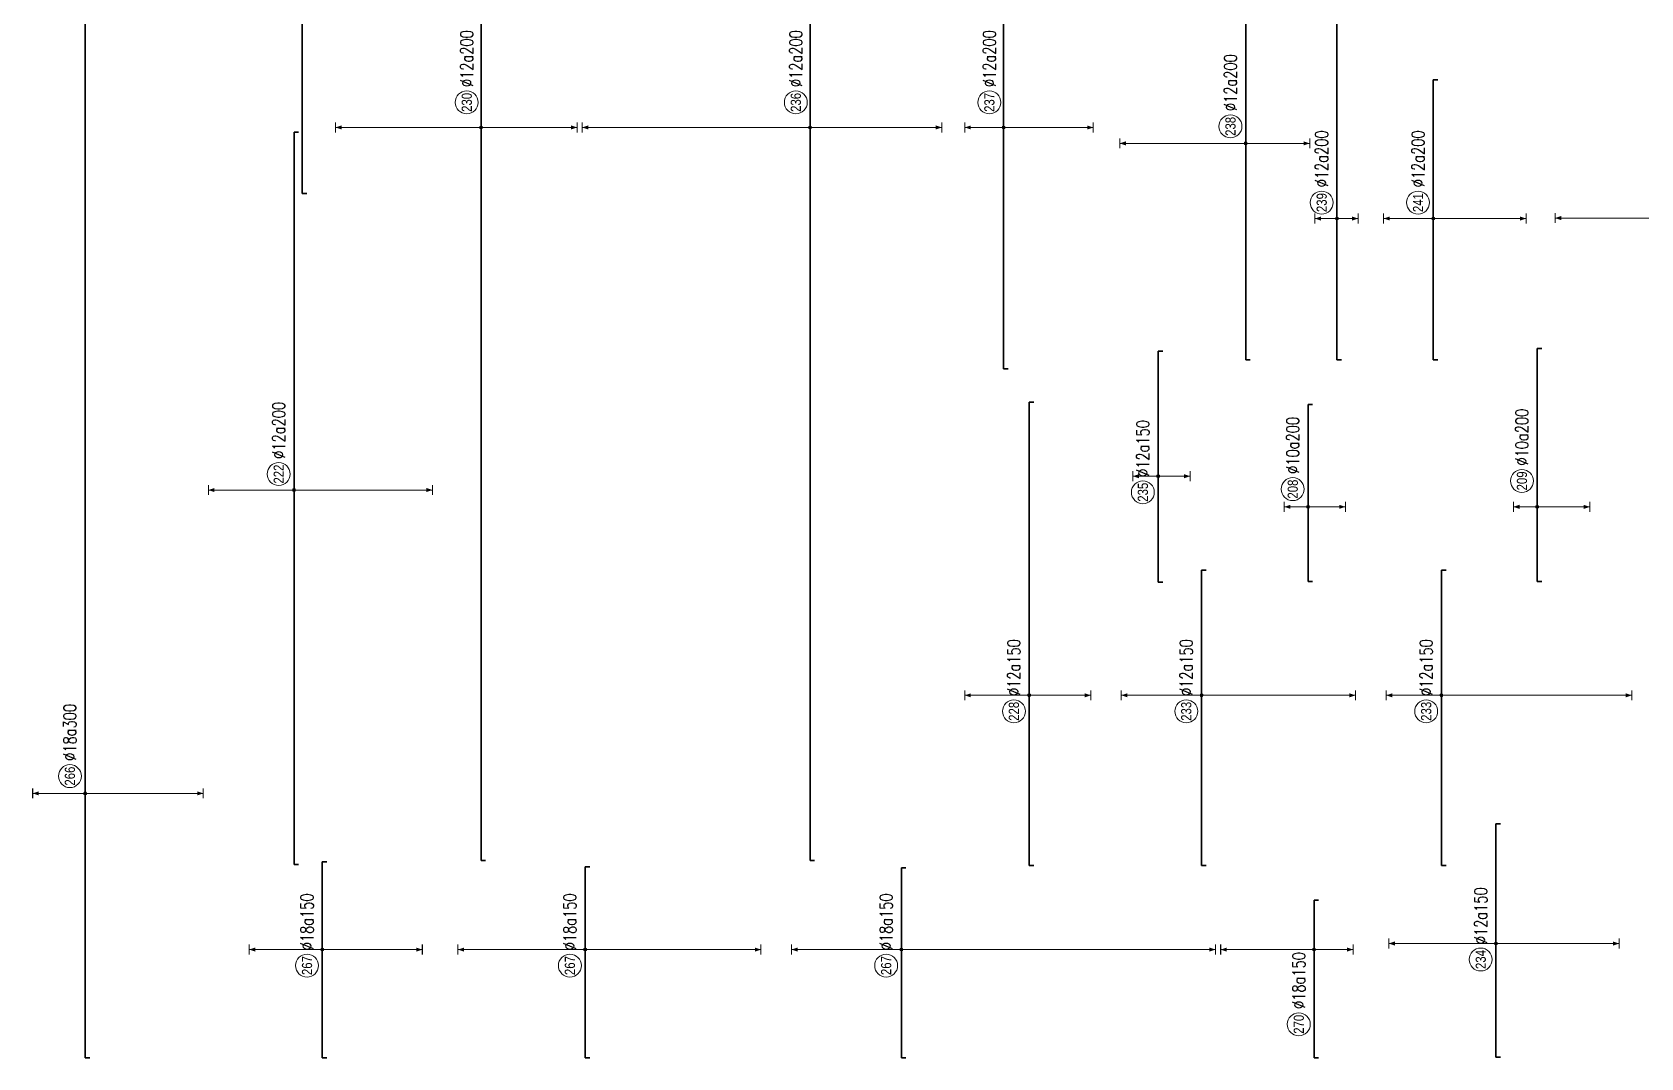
# Model space of a CAD drawing. Header units: millimetres. Extents: x -415354 to 592036, y -374841 to 139309.
# Drawn here: x 98072 to 161242, y -247213 to -206952 of the extents above; entities that cross this region are included whole.
import ezdxf
from ezdxf.enums import TextEntityAlignment as Align

# ---------------------------------------------------------------- set-up
doc = ezdxf.new("R2010")
doc.units = ezdxf.units.MM
doc.header["$MEASUREMENT"] = 0
for name, color, linetype, lineweight in [('NDC_S_DIM', 1, 'Continuous', 15), ('NDC_S_REBAR', 4, 'Continuous', 35), ('NDC_S_VN TEXT', 7, 'Continuous', 20)]:
    doc.layers.add(name, color=color, linetype=linetype, lineweight=lineweight)
doc.styles.add('ARIAL', font='arial.ttf', dxfattribs={"width": 0.8})
doc.styles.add('NDC_EN TXT', font='romans.shx', dxfattribs={"width": 0.8})

# ---------------------------------------------------------------- blocks, each defined once
blk = doc.blocks.new('*U213')
h = blk.add_hatch(color=6)
edge = h.paths.add_edge_path()
edge.add_arc((-6.91, 0), 0.3, 0, 360)
at = {"layer": 'NDC_S_DIM', "color": 8}
for q in [(-6.91, 44.73), (-6.91, -25.87)]:
    blk.add_line((-6.91, 0), q, dxfattribs=at)
for points in [[(-7.91, 44.73, 0.2, 0.2, 0), (-5.91, 44.73, 0, 0, 0)], [(-7.91, -25.87, 0.2, 0.2, 0), (-5.91, -25.87, 0, 0, 0)]]:
    blk.add_lwpolyline(points, format="xyseb", dxfattribs=at)
at = {"layer": 'NDC_S_DIM'}
blk.add_circle((-1.99, 2.8), 2.25, dxfattribs=at)
at = {"layer": 'NDC_S_DIM', "color": 6}
blk.add_circle((-6.91, 0), 0.3, dxfattribs=at)
at = {"layer": 'NDC_S_DIM', "color": 8}
for points in [[(-7.31, 43.53), (-6.91, 44.73), (-6.51, 43.53)], [(-7.31, -24.67), (-6.91, -25.87), (-6.51, -24.67)]]:
    blk.add_solid(points, dxfattribs=at)
at = {"layer": 'NDC_S_REBAR'}
for p, q in [((0, 0), (-150.76, 0)), ((-150.76, 0), (-150.76, -0.9)), ((0, 0), (100.9, 0)), ((100.9, 0), (100.9, -0.9)), ((-150.76, -0.9), (-150.76, -0.9)), ((100.9, -0.9), (100.9, -0.9))]:
    blk.add_line(p, q, dxfattribs=at)
at = {"layer": 'NDC_S_VN TEXT', "style": 'ARIAL', "width": 0.8}
blk.add_attdef('KHT', text='', height=2, dxfattribs=at).set_placement((-1.99, 2.8), align=Align.MIDDLE_CENTER)
at = {"layer": 'NDC_S_VN TEXT', "color": 3, "style": 'NDC_EN TXT', "width": 0.75}
blk.add_attdef('DKT', (1.01, 1.55), '', height=2.5, dxfattribs=at)
blk = doc.blocks.new('*U215')
h = blk.add_hatch(color=6)
edge = h.paths.add_edge_path()
edge.add_arc((-2.99, 0), 0.3, 0, 360)
at = {"layer": 'NDC_S_DIM', "color": 8}
for q in [(-2.99, 4.66), (-2.99, -10.34)]:
    blk.add_line((-2.99, 0), q, dxfattribs=at)
for points in [[(-3.99, 4.66, 0.2, 0.2, 0), (-1.99, 4.66, 0, 0, 0)], [(-3.99, -10.34, 0.2, 0.2, 0), (-1.99, -10.34, 0, 0, 0)]]:
    blk.add_lwpolyline(points, format="xyseb", dxfattribs=at)
at = {"layer": 'NDC_S_DIM'}
blk.add_circle((2.1, 3), 2.25, dxfattribs=at)
at = {"layer": 'NDC_S_DIM', "color": 6}
blk.add_circle((-2.99, 0), 0.3, dxfattribs=at)
at = {"layer": 'NDC_S_DIM', "color": 8}
for points in [[(-3.39, 3.46), (-2.99, 4.66), (-2.59, 3.46)], [(-3.39, -9.14), (-2.99, -10.34), (-2.59, -9.14)]]:
    blk.add_solid(points, dxfattribs=at)
at = {"layer": 'NDC_S_REBAR'}
for p, q in [((0, 0), (-17.62, 0)), ((-17.62, 0), (-17.62, -0.9)), ((0, 0), (28.08, 0)), ((28.08, 0), (28.08, -0.9)), ((-17.62, -0.9), (-17.62, -0.9)), ((28.08, -0.9), (28.08, -0.9))]:
    blk.add_line(p, q, dxfattribs=at)
at = {"layer": 'NDC_S_VN TEXT', "style": 'ARIAL', "width": 0.8}
blk.add_attdef('KHT', text='', height=2, dxfattribs=at).set_placement((2.1, 3), align=Align.MIDDLE_CENTER)
at = {"layer": 'NDC_S_VN TEXT', "color": 3, "style": 'NDC_EN TXT', "width": 0.75}
blk.add_attdef('DKT', (5.1, 1.75), '', height=2.5, dxfattribs=at)
blk = doc.blocks.new('*U218')
h = blk.add_hatch(color=6)
edge = h.paths.add_edge_path()
edge.add_arc((-2.99, 0), 0.3, 0, 360)
at = {"layer": 'NDC_S_DIM', "color": 8}
for q in [(-2.99, 4.66), (-2.99, -7.35)]:
    blk.add_line((-2.99, 0), q, dxfattribs=at)
for points in [[(-3.99, 4.66, 0.2, 0.2, 0), (-1.99, 4.66, 0, 0, 0)], [(-3.99, -7.35, 0.2, 0.2, 0), (-1.99, -7.35, 0, 0, 0)]]:
    blk.add_lwpolyline(points, format="xyseb", dxfattribs=at)
at = {"layer": 'NDC_S_DIM'}
blk.add_circle((0.49, 3), 2.25, dxfattribs=at)
at = {"layer": 'NDC_S_DIM', "color": 6}
blk.add_circle((-2.99, 0), 0.3, dxfattribs=at)
at = {"layer": 'NDC_S_DIM', "color": 8}
for points in [[(-3.39, 3.46), (-2.99, 4.66), (-2.59, 3.46)], [(-3.39, -6.15), (-2.99, -7.35), (-2.59, -6.15)]]:
    blk.add_solid(points, dxfattribs=at)
at = {"layer": 'NDC_S_REBAR'}
for p, q in [((0, 0), (-17.62, 0)), ((-17.62, 0), (-17.62, -0.9)), ((0, 0), (17.08, 0)), ((17.08, 0), (17.08, -0.9)), ((-17.62, -0.9), (-17.62, -0.9)), ((17.08, -0.9), (17.08, -0.9))]:
    blk.add_line(p, q, dxfattribs=at)
at = {"layer": 'NDC_S_VN TEXT', "style": 'ARIAL', "width": 0.8}
blk.add_attdef('KHT', text='', height=2, dxfattribs=at).set_placement((0.49, 3), align=Align.MIDDLE_CENTER)
at = {"layer": 'NDC_S_VN TEXT', "color": 3, "style": 'NDC_EN TXT', "width": 0.75}
blk.add_attdef('DKT', (3.49, 1.75), '', height=2.5, dxfattribs=at)
blk = doc.blocks.new('*U283')
h = blk.add_hatch(color=6)
edge = h.paths.add_edge_path()
edge.add_arc((-2.99, 0), 0.3, 0, 360)
at = {"layer": 'NDC_S_DIM', "color": 8}
for q in [(-2.99, 10.86), (-2.99, -37.39)]:
    blk.add_line((-2.99, 0), q, dxfattribs=at)
for points in [[(-3.99, 10.86, 0.2, 0.2, 0), (-1.99, 10.86, 0, 0, 0)], [(-3.99, -37.39, 0.2, 0.2, 0), (-1.99, -37.39, 0, 0, 0)]]:
    blk.add_lwpolyline(points, format="xyseb", dxfattribs=at)
at = {"layer": 'NDC_S_DIM'}
blk.add_circle((-6.13, 3), 2.25, dxfattribs=at)
at = {"layer": 'NDC_S_DIM', "color": 6}
blk.add_circle((-2.99, 0), 0.3, dxfattribs=at)
at = {"layer": 'NDC_S_DIM', "color": 8}
for points in [[(-3.39, 9.66), (-2.99, 10.86), (-2.59, 9.66)], [(-3.39, -36.19), (-2.99, -37.39), (-2.59, -36.19)]]:
    blk.add_solid(points, dxfattribs=at)
at = {"layer": 'NDC_S_REBAR'}
for p, q in [((0, 0), (-36.38, 0)), ((-36.38, 0), (-36.38, -0.9)), ((0, 0), (21.57, 0)), ((21.57, 0), (21.57, -0.9)), ((-36.38, -0.9), (-36.38, -0.9)), ((21.57, -0.9), (21.57, -0.9))]:
    blk.add_line(p, q, dxfattribs=at)
at = {"layer": 'NDC_S_VN TEXT', "style": 'ARIAL', "width": 0.8}
blk.add_attdef('KHT', text='', height=2, dxfattribs=at).set_placement((-6.13, 3), align=Align.MIDDLE_CENTER)
at = {"layer": 'NDC_S_VN TEXT', "color": 3, "style": 'NDC_EN TXT', "width": 0.75}
blk.add_attdef('DKT', (-3.13, 1.75), '', height=2.5, dxfattribs=at)
blk = doc.blocks.new('*U284')
h = blk.add_hatch(color=6)
edge = h.paths.add_edge_path()
edge.add_arc((11.66, 0), 0.3, 0, 360)
at = {"layer": 'NDC_S_DIM', "color": 8}
for q in [(11.66, 24.74), (11.66, -12.56)]:
    blk.add_line((11.66, 0), q, dxfattribs=at)
for points in [[(10.66, 24.74, 0.2, 0.2, 0), (12.66, 24.74, 0, 0, 0)], [(10.66, -12.56, 0.2, 0.2, 0), (12.66, -12.56, 0, 0, 0)]]:
    blk.add_lwpolyline(points, format="xyseb", dxfattribs=at)
at = {"layer": 'NDC_S_DIM'}
blk.add_circle((15, 3), 2.25, dxfattribs=at)
at = {"layer": 'NDC_S_DIM', "color": 6}
blk.add_circle((11.66, 0), 0.3, dxfattribs=at)
at = {"layer": 'NDC_S_DIM', "color": 8}
for points in [[(11.26, 23.54), (11.66, 24.74), (12.06, 23.54)], [(11.26, -11.36), (11.66, -12.56), (12.06, -11.36)]]:
    blk.add_solid(points, dxfattribs=at)
at = {"layer": 'NDC_S_REBAR'}
for p, q in [((0, 0), (-30.81, 0)), ((-30.81, 0), (-30.81, -0.9)), ((0, 0), (156.89, 0)), ((156.89, 0), (156.89, -0.9)), ((-30.81, -0.9), (-30.81, -0.9)), ((156.89, -0.9), (156.89, -0.9))]:
    blk.add_line(p, q, dxfattribs=at)
at = {"layer": 'NDC_S_VN TEXT', "style": 'ARIAL', "width": 0.8}
blk.add_attdef('KHT', text='', height=2, dxfattribs=at).set_placement((15, 3), align=Align.MIDDLE_CENTER)
at = {"layer": 'NDC_S_VN TEXT', "color": 3, "style": 'NDC_EN TXT', "width": 0.75}
blk.add_attdef('DKT', (18, 1.75), '', height=2.5, dxfattribs=at)
blk = doc.blocks.new('*U285')
h = blk.add_hatch(color=6)
edge = h.paths.add_edge_path()
edge.add_arc((-2.99, 0), 0.3, 0, 360)
at = {"layer": 'NDC_S_DIM', "color": 8}
for q in [(-2.99, 41.25), (-2.99, -58.41)]:
    blk.add_line((-2.99, 0), q, dxfattribs=at)
for points in [[(-3.99, 41.25, 0.2, 0.2, 0), (-1.99, 41.25, 0, 0, 0)], [(-3.99, -58.41, 0.2, 0.2, 0), (-1.99, -58.41, 0, 0, 0)]]:
    blk.add_lwpolyline(points, format="xyseb", dxfattribs=at)
at = {"layer": 'NDC_S_DIM'}
blk.add_circle((-9.29, 3), 2.25, dxfattribs=at)
at = {"layer": 'NDC_S_DIM', "color": 6}
blk.add_circle((-2.99, 0), 0.3, dxfattribs=at)
at = {"layer": 'NDC_S_DIM', "color": 8}
for points in [[(-3.39, 40.05), (-2.99, 41.25), (-2.59, 40.05)], [(-3.39, -57.21), (-2.99, -58.41), (-2.59, -57.21)]]:
    blk.add_solid(points, dxfattribs=at)
at = {"layer": 'NDC_S_REBAR'}
for p, q in [((0, 0), (-30.81, 0)), ((-30.81, 0), (-30.81, -0.9)), ((0, 0), (140.13, 0)), ((140.13, 0), (140.13, -0.9)), ((-30.81, -0.9), (-30.81, -0.9)), ((140.13, -0.9), (140.13, -0.9))]:
    blk.add_line(p, q, dxfattribs=at)
at = {"layer": 'NDC_S_VN TEXT', "style": 'ARIAL', "width": 0.8}
blk.add_attdef('KHT', text='', height=2, dxfattribs=at).set_placement((-9.29, 3), align=Align.MIDDLE_CENTER)
at = {"layer": 'NDC_S_VN TEXT', "color": 3, "style": 'NDC_EN TXT', "width": 0.75}
blk.add_attdef('DKT', (-6.29, 1.75), '', height=2.5, dxfattribs=at)
blk = doc.blocks.new('*U651')
h = blk.add_hatch(color=6)
edge = h.paths.add_edge_path()
edge.add_arc((-2.99, 0), 0.3, 0, 360)
at = {"layer": 'NDC_S_DIM', "color": 8}
for q in [(-2.99, 21.57), (-2.99, -61.68)]:
    blk.add_line((-2.99, 0), q, dxfattribs=at)
for points in [[(-3.99, 21.57, 0.2, 0.2, 0), (-1.99, 21.57, 0, 0, 0)], [(-3.99, -61.68, 0.2, 0.2, 0), (-1.99, -61.68, 0, 0, 0)]]:
    blk.add_lwpolyline(points, format="xyseb", dxfattribs=at)
at = {"layer": 'NDC_S_DIM'}
blk.add_circle((-6.13, 3), 2.25, dxfattribs=at)
at = {"layer": 'NDC_S_DIM', "color": 6}
blk.add_circle((-2.99, 0), 0.3, dxfattribs=at)
at = {"layer": 'NDC_S_DIM', "color": 8}
for points in [[(-3.39, 20.37), (-2.99, 21.57), (-2.59, 20.37)], [(-3.39, -60.48), (-2.99, -61.68), (-2.59, -60.48)]]:
    blk.add_solid(points, dxfattribs=at)
at = {"layer": 'NDC_S_REBAR'}
for p, q in [((0, 0), (-24.22, 0)), ((-24.22, 0), (-24.22, -0.9)), ((0, 0), (13.06, 0)), ((13.06, 0), (13.06, -0.9)), ((-24.22, -0.9), (-24.22, -0.9)), ((13.06, -0.9), (13.06, -0.9))]:
    blk.add_line(p, q, dxfattribs=at)
at = {"layer": 'NDC_S_VN TEXT', "style": 'ARIAL', "width": 0.8}
blk.add_attdef('KHT', text='', height=2, dxfattribs=at).set_placement((-6.13, 3), align=Align.MIDDLE_CENTER)
at = {"layer": 'NDC_S_VN TEXT', "color": 3, "style": 'NDC_EN TXT', "width": 0.75}
blk.add_attdef('DKT', (-3.13, 1.75), '', height=2.5, dxfattribs=at)
blk = doc.blocks.new('*U652')
h = blk.add_hatch(color=6)
edge = h.paths.add_edge_path()
edge.add_arc((-2.99, 0), 0.3, 0, 360)
at = {"layer": 'NDC_S_DIM', "color": 8}
for q in [(-2.99, 18.34), (-2.99, -7.66)]:
    blk.add_line((-2.99, 0), q, dxfattribs=at)
for points in [[(-3.99, 18.34, 0.2, 0.2, 0), (-1.99, 18.34, 0, 0, 0)], [(-3.99, -7.66, 0.2, 0.2, 0), (-1.99, -7.66, 0, 0, 0)]]:
    blk.add_lwpolyline(points, format="xyseb", dxfattribs=at)
at = {"layer": 'NDC_S_DIM'}
blk.add_circle((-17.65, 3), 2.25, dxfattribs=at)
at = {"layer": 'NDC_S_DIM', "color": 6}
blk.add_circle((-2.99, 0), 0.3, dxfattribs=at)
at = {"layer": 'NDC_S_DIM', "color": 8}
for points in [[(-3.39, 17.14), (-2.99, 18.34), (-2.59, 17.14)], [(-3.39, -6.46), (-2.99, -7.66), (-2.59, -6.46)]]:
    blk.add_solid(points, dxfattribs=at)
at = {"layer": 'NDC_S_REBAR'}
for p, q in [((0, 0), (-24.22, 0)), ((-24.22, 0), (-24.22, -0.9)), ((0, 0), (6.73, 0)), ((6.73, 0), (6.73, -0.9)), ((-24.22, -0.9), (-24.22, -0.9)), ((6.73, -0.9), (6.73, -0.9))]:
    blk.add_line(p, q, dxfattribs=at)
at = {"layer": 'NDC_S_VN TEXT', "style": 'ARIAL', "width": 0.8}
blk.add_attdef('KHT', text='', height=2, dxfattribs=at).set_placement((-17.65, 3), align=Align.MIDDLE_CENTER)
at = {"layer": 'NDC_S_VN TEXT', "color": 3, "style": 'NDC_EN TXT', "width": 0.75}
blk.add_attdef('DKT', (-14.65, 1.75), '', height=2.5, dxfattribs=at)
blk = doc.blocks.new('*U653')
h = blk.add_hatch(color=6)
edge = h.paths.add_edge_path()
edge.add_arc((-2.99, 0), 0.3, 0, 360)
at = {"layer": 'NDC_S_DIM', "color": 8}
for q in [(-2.99, 14.36), (-2.99, -19.64)]:
    blk.add_line((-2.99, 0), q, dxfattribs=at)
for points in [[(-3.99, 14.36, 0.2, 0.2, 0), (-1.99, 14.36, 0, 0, 0)], [(-3.99, -19.64, 0.2, 0.2, 0), (-1.99, -19.64, 0, 0, 0)]]:
    blk.add_lwpolyline(points, format="xyseb", dxfattribs=at)
at = {"layer": 'NDC_S_DIM'}
blk.add_circle((-6.13, 3), 2.25, dxfattribs=at)
at = {"layer": 'NDC_S_DIM', "color": 6}
blk.add_circle((-2.99, 0), 0.3, dxfattribs=at)
at = {"layer": 'NDC_S_DIM', "color": 8}
for points in [[(-3.39, 13.16), (-2.99, 14.36), (-2.59, 13.16)], [(-3.39, -18.44), (-2.99, -19.64), (-2.59, -18.44)]]:
    blk.add_solid(points, dxfattribs=at)
at = {"layer": 'NDC_S_REBAR'}
for p, q in [((0, 0), (-24.23, 0)), ((-24.23, 0), (-24.23, -0.9)), ((0, 0), (14.23, 0)), ((14.23, 0), (14.23, -0.9)), ((-24.23, -0.9), (-24.23, -0.9)), ((14.23, -0.9), (14.23, -0.9))]:
    blk.add_line(p, q, dxfattribs=at)
at = {"layer": 'NDC_S_VN TEXT', "style": 'ARIAL', "width": 0.8}
blk.add_attdef('KHT', text='', height=2, dxfattribs=at).set_placement((-6.13, 3), align=Align.MIDDLE_CENTER)
at = {"layer": 'NDC_S_VN TEXT', "color": 3, "style": 'NDC_EN TXT', "width": 0.75}
blk.add_attdef('DKT', (-3.13, 1.75), '', height=2.5, dxfattribs=at)
blk = doc.blocks.new('*U654')
h = blk.add_hatch(color=6)
edge = h.paths.add_edge_path()
edge.add_arc((-2.99, 0), 0.3, 0, 360)
at = {"layer": 'NDC_S_DIM', "color": 8}
for q in [(-2.99, 24.98), (-2.99, -34.52)]:
    blk.add_line((-2.99, 0), q, dxfattribs=at)
for points in [[(-3.99, 24.98, 0.2, 0.2, 0), (-1.99, 24.98, 0, 0, 0)], [(-3.99, -34.52, 0.2, 0.2, 0), (-1.99, -34.52, 0, 0, 0)]]:
    blk.add_lwpolyline(points, format="xyseb", dxfattribs=at)
at = {"layer": 'NDC_S_DIM'}
blk.add_circle((-6.13, 3), 2.25, dxfattribs=at)
at = {"layer": 'NDC_S_DIM', "color": 6}
blk.add_circle((-2.99, 0), 0.3, dxfattribs=at)
at = {"layer": 'NDC_S_DIM', "color": 8}
for points in [[(-3.39, 23.78), (-2.99, 24.98), (-2.59, 23.78)], [(-3.39, -33.32), (-2.99, -34.52), (-2.59, -33.32)]]:
    blk.add_solid(points, dxfattribs=at)
at = {"layer": 'NDC_S_REBAR'}
for p, q in [((0, 0), (-24.22, 0)), ((-24.22, 0), (-24.22, -0.9)), ((0, 0), (13.27, 0)), ((13.27, 0), (13.27, -0.9)), ((-24.22, -0.9), (-24.22, -0.9)), ((13.27, -0.9), (13.27, -0.9))]:
    blk.add_line(p, q, dxfattribs=at)
at = {"layer": 'NDC_S_VN TEXT', "style": 'ARIAL', "width": 0.8}
blk.add_attdef('KHT', text='', height=2, dxfattribs=at).set_placement((-6.13, 3), align=Align.MIDDLE_CENTER)
at = {"layer": 'NDC_S_VN TEXT', "color": 3, "style": 'NDC_EN TXT', "width": 0.75}
blk.add_attdef('DKT', (-3.13, 1.75), '', height=2.5, dxfattribs=at)
blk = doc.blocks.new('*U667')
h = blk.add_hatch(color=6)
edge = h.paths.add_edge_path()
edge.add_arc((-6.91, 0), 0.3, 0, 360)
at = {"layer": 'NDC_S_DIM', "color": 8}
for q in [(-6.91, 28.56), (-6.91, -18.87)]:
    blk.add_line((-6.91, 0), q, dxfattribs=at)
for points in [[(-7.91, 28.56, 0.2, 0.2, 0), (-5.91, 28.56, 0, 0, 0)], [(-7.91, -18.87, 0.2, 0.2, 0), (-5.91, -18.87, 0, 0, 0)]]:
    blk.add_lwpolyline(points, format="xyseb", dxfattribs=at)
at = {"layer": 'NDC_S_DIM'}
blk.add_circle((-1.99, 2.8), 2.25, dxfattribs=at)
at = {"layer": 'NDC_S_DIM', "color": 6}
blk.add_circle((-6.91, 0), 0.3, dxfattribs=at)
at = {"layer": 'NDC_S_DIM', "color": 8}
for points in [[(-7.31, 27.36), (-6.91, 28.56), (-6.51, 27.36)], [(-7.31, -17.67), (-6.91, -18.87), (-6.51, -17.67)]]:
    blk.add_solid(points, dxfattribs=at)
at = {"layer": 'NDC_S_REBAR'}
for p, q in [((0, 0), (-150.76, 0)), ((-150.76, 0), (-150.76, -0.9)), ((0, 0), (49.69, 0)), ((49.69, 0), (49.69, -0.9)), ((-150.76, -0.9), (-150.76, -0.9)), ((49.69, -0.9), (49.69, -0.9))]:
    blk.add_line(p, q, dxfattribs=at)
at = {"layer": 'NDC_S_VN TEXT', "style": 'ARIAL', "width": 0.8}
blk.add_attdef('KHT', text='', height=2, dxfattribs=at).set_placement((-1.99, 2.8), align=Align.MIDDLE_CENTER)
at = {"layer": 'NDC_S_VN TEXT', "color": 3, "style": 'NDC_EN TXT', "width": 0.75}
blk.add_attdef('DKT', (1.01, 1.55), '', height=2.5, dxfattribs=at)
blk = doc.blocks.new('*U668')
h = blk.add_hatch(color=6)
edge = h.paths.add_edge_path()
edge.add_arc((-6.91, 0), 0.3, 0, 360)
at = {"layer": 'NDC_S_DIM', "color": 8}
for q in [(-6.91, 7.64), (-6.91, -17.61)]:
    blk.add_line((-6.91, 0), q, dxfattribs=at)
for points in [[(-7.91, 7.64, 0.2, 0.2, 0), (-5.91, 7.64, 0, 0, 0)], [(-7.91, -17.61, 0.2, 0.2, 0), (-5.91, -17.61, 0, 0, 0)]]:
    blk.add_lwpolyline(points, format="xyseb", dxfattribs=at)
at = {"layer": 'NDC_S_DIM'}
blk.add_circle((-1.99, 2.8), 2.25, dxfattribs=at)
at = {"layer": 'NDC_S_DIM', "color": 6}
blk.add_circle((-6.91, 0), 0.3, dxfattribs=at)
at = {"layer": 'NDC_S_DIM', "color": 8}
for points in [[(-7.31, 6.44), (-6.91, 7.64), (-6.51, 6.44)], [(-7.31, -16.41), (-6.91, -17.61), (-6.51, -16.41)]]:
    blk.add_solid(points, dxfattribs=at)
at = {"layer": 'NDC_S_REBAR'}
for p, q in [((0, 0), (-54.26, 0)), ((-54.26, 0), (-54.26, -0.9)), ((0, 0), (133.82, 0)), ((133.82, 0), (133.82, -0.9)), ((-54.26, -0.9), (-54.26, -0.9)), ((133.82, -0.9), (133.82, -0.9))]:
    blk.add_line(p, q, dxfattribs=at)
at = {"layer": 'NDC_S_VN TEXT', "style": 'ARIAL', "width": 0.8}
blk.add_attdef('KHT', text='', height=2, dxfattribs=at).set_placement((-1.99, 2.8), align=Align.MIDDLE_CENTER)
at = {"layer": 'NDC_S_VN TEXT', "color": 3, "style": 'NDC_EN TXT', "width": 0.75}
blk.add_attdef('DKT', (1.01, 1.55), '', height=2.5, dxfattribs=at)
blk = doc.blocks.new('*U669')
h = blk.add_hatch(color=6)
edge = h.paths.add_edge_path()
edge.add_arc((-2.99, 0), 0.3, 0, 360)
at = {"layer": 'NDC_S_DIM', "color": 8}
for q in [(-2.99, 21.06), (-2.99, -24.19)]:
    blk.add_line((-2.99, 0), q, dxfattribs=at)
for points in [[(-3.99, 21.06, 0.2, 0.2, 0), (-1.99, 21.06, 0, 0, 0)], [(-3.99, -24.19, 0.2, 0.2, 0), (-1.99, -24.19, 0, 0, 0)]]:
    blk.add_lwpolyline(points, format="xyseb", dxfattribs=at)
at = {"layer": 'NDC_S_DIM'}
blk.add_circle((-6.13, 3), 2.25, dxfattribs=at)
at = {"layer": 'NDC_S_DIM', "color": 6}
blk.add_circle((-2.99, 0), 0.3, dxfattribs=at)
at = {"layer": 'NDC_S_DIM', "color": 8}
for points in [[(-3.39, 19.86), (-2.99, 21.06), (-2.59, 19.86)], [(-3.39, -22.99), (-2.99, -24.19), (-2.59, -22.99)]]:
    blk.add_solid(points, dxfattribs=at)
at = {"layer": 'NDC_S_REBAR'}
for p, q in [((0, 0), (-25.3, 0)), ((-25.3, 0), (-25.3, -0.9)), ((0, 0), (20.53, 0)), ((20.53, 0), (20.53, -0.9)), ((-25.3, -0.9), (-25.3, -0.9)), ((20.53, -0.9), (20.53, -0.9))]:
    blk.add_line(p, q, dxfattribs=at)
at = {"layer": 'NDC_S_VN TEXT', "style": 'ARIAL', "width": 0.8}
blk.add_attdef('KHT', text='', height=2, dxfattribs=at).set_placement((-6.13, 3), align=Align.MIDDLE_CENTER)
at = {"layer": 'NDC_S_VN TEXT', "color": 3, "style": 'NDC_EN TXT', "width": 0.75}
blk.add_attdef('DKT', (-3.13, 1.75), '', height=2.5, dxfattribs=at)
blk = doc.blocks.new('*U688')
h = blk.add_hatch(color=6)
edge = h.paths.add_edge_path()
edge.add_arc((-2.99, 0), 0.3, 0, 360)
at = {"layer": 'NDC_S_DIM', "color": 8}
for q in [(-2.99, 11.43), (-2.99, -23.57)]:
    blk.add_line((-2.99, 0), q, dxfattribs=at)
for points in [[(-3.99, 11.43, 0.2, 0.2, 0), (-1.99, 11.43, 0, 0, 0)], [(-3.99, -23.57, 0.2, 0.2, 0), (-1.99, -23.57, 0, 0, 0)]]:
    blk.add_lwpolyline(points, format="xyseb", dxfattribs=at)
at = {"layer": 'NDC_S_DIM'}
blk.add_circle((-9.29, 3), 2.25, dxfattribs=at)
at = {"layer": 'NDC_S_DIM', "color": 6}
blk.add_circle((-2.99, 0), 0.3, dxfattribs=at)
at = {"layer": 'NDC_S_DIM', "color": 8}
for points in [[(-3.39, 10.23), (-2.99, 11.43), (-2.59, 10.23)], [(-3.39, -22.37), (-2.99, -23.57), (-2.59, -22.37)]]:
    blk.add_solid(points, dxfattribs=at)
at = {"layer": 'NDC_S_REBAR'}
for p, q in [((0, 0), (-97.74, 0)), ((-97.74, 0), (-97.74, -0.9)), ((0, 0), (177.7, 0)), ((177.7, 0), (177.7, -0.9)), ((-97.74, -0.9), (-97.74, -0.9)), ((177.7, -0.9), (177.7, -0.9))]:
    blk.add_line(p, q, dxfattribs=at)
at = {"layer": 'NDC_S_VN TEXT', "style": 'ARIAL', "width": 0.8}
blk.add_attdef('KHT', text='', height=2, dxfattribs=at).set_placement((-9.29, 3), align=Align.MIDDLE_CENTER)
at = {"layer": 'NDC_S_VN TEXT', "color": 3, "style": 'NDC_EN TXT', "width": 0.75}
blk.add_attdef('DKT', (-6.29, 1.75), '', height=2.5, dxfattribs=at)
blk = doc.blocks.new('*U753')
h = blk.add_hatch(color=6)
edge = h.paths.add_edge_path()
edge.add_arc((-14.43, 0), 0.3, 0, 360)
at = {"layer": 'NDC_S_DIM', "color": 8}
for q in [(-14.43, 10.31), (-14.43, -23.19)]:
    blk.add_line((-14.43, 0), q, dxfattribs=at)
for points in [[(-15.43, 10.31, 0.2, 0.2, 0), (-13.43, 10.31, 0, 0, 0)], [(-15.43, -23.19, 0.2, 0.2, 0), (-13.43, -23.19, 0, 0, 0)]]:
    blk.add_lwpolyline(points, format="xyseb", dxfattribs=at)
at = {"layer": 'NDC_S_DIM'}
blk.add_circle((-11.04, 3), 2.25, dxfattribs=at)
at = {"layer": 'NDC_S_DIM', "color": 6}
blk.add_circle((-14.43, 0), 0.3, dxfattribs=at)
at = {"layer": 'NDC_S_DIM', "color": 8}
for points in [[(-14.83, 9.11), (-14.43, 10.31), (-14.03, 9.11)], [(-14.83, -21.99), (-14.43, -23.19), (-14.03, -21.99)]]:
    blk.add_solid(points, dxfattribs=at)
at = {"layer": 'NDC_S_REBAR'}
for p, q in [((0, 0), (-66.32, 0)), ((-66.32, 0), (-66.32, -0.9)), ((0, 0), (167.88, 0)), ((167.88, 0), (167.88, -0.9)), ((-66.32, -0.9), (-66.32, -0.9)), ((167.88, -0.9), (167.88, -0.9))]:
    blk.add_line(p, q, dxfattribs=at)
at = {"layer": 'NDC_S_VN TEXT', "style": 'ARIAL', "width": 0.8}
blk.add_attdef('KHT', text='', height=2, dxfattribs=at).set_placement((-11.04, 3), align=Align.MIDDLE_CENTER)
at = {"layer": 'NDC_S_VN TEXT', "color": 3, "style": 'NDC_EN TXT', "width": 0.75}
blk.add_attdef('DKT', (-8.04, 1.75), '', height=2.5, dxfattribs=at)
blk = doc.blocks.new('*U766')
h = blk.add_hatch(color=6)
edge = h.paths.add_edge_path()
edge.add_arc((-2.99, 0), 0.3, 0, 360)
at = {"layer": 'NDC_S_DIM', "color": 8}
for q in [(-2.99, 9.76), (-2.99, -18.24)]:
    blk.add_line((-2.99, 0), q, dxfattribs=at)
for points in [[(-3.99, 9.76, 0.2, 0.2, 0), (-1.99, 9.76, 0, 0, 0)], [(-3.99, -18.24, 0.2, 0.2, 0), (-1.99, -18.24, 0, 0, 0)]]:
    blk.add_lwpolyline(points, format="xyseb", dxfattribs=at)
at = {"layer": 'NDC_S_DIM'}
blk.add_circle((0.14, 3), 2.25, dxfattribs=at)
at = {"layer": 'NDC_S_DIM', "color": 6}
blk.add_circle((-2.99, 0), 0.3, dxfattribs=at)
at = {"layer": 'NDC_S_DIM', "color": 8}
for points in [[(-3.39, 8.56), (-2.99, 9.76), (-2.59, 8.56)], [(-3.39, -17.04), (-2.99, -18.24), (-2.59, -17.04)]]:
    blk.add_solid(points, dxfattribs=at)
at = {"layer": 'NDC_S_REBAR'}
for p, q in [((0, 0), (-30.71, 0)), ((-30.71, 0), (-30.71, -0.9)), ((0, 0), (24.24, 0)), ((24.24, 0), (24.24, -0.9)), ((-30.71, -0.9), (-30.71, -0.9)), ((24.24, -0.9), (24.24, -0.9))]:
    blk.add_line(p, q, dxfattribs=at)
at = {"layer": 'NDC_S_VN TEXT', "style": 'ARIAL', "width": 0.8}
blk.add_attdef('KHT', text='', height=2, dxfattribs=at).set_placement((0.14, 3), align=Align.MIDDLE_CENTER)
at = {"layer": 'NDC_S_VN TEXT', "color": 3, "style": 'NDC_EN TXT', "width": 0.75}
blk.add_attdef('DKT', (3.14, 1.75), '', height=2.5, dxfattribs=at)
blk = doc.blocks.new('*U767')
h = blk.add_hatch(color=6)
edge = h.paths.add_edge_path()
edge.add_arc((-2.99, 0), 0.3, 0, 360)
at = {"layer": 'NDC_S_DIM', "color": 8}
for q in [(-2.99, 4.35), (-2.99, -4.16)]:
    blk.add_line((-2.99, 0), q, dxfattribs=at)
for points in [[(-3.99, 4.35, 0.2, 0.2, 0), (-1.99, 4.35, 0, 0, 0)], [(-3.99, -4.16, 0.2, 0.2, 0), (-1.99, -4.16, 0, 0, 0)]]:
    blk.add_lwpolyline(points, format="xyseb", dxfattribs=at)
at = {"layer": 'NDC_S_DIM'}
blk.add_circle((0.14, 3), 2.25, dxfattribs=at)
at = {"layer": 'NDC_S_DIM', "color": 6}
blk.add_circle((-2.99, 0), 0.3, dxfattribs=at)
at = {"layer": 'NDC_S_DIM', "color": 8}
for points in [[(-3.39, 3.15), (-2.99, 4.35), (-2.59, 3.15)], [(-3.39, -2.96), (-2.99, -4.16), (-2.59, -2.96)]]:
    blk.add_solid(points, dxfattribs=at)
at = {"layer": 'NDC_S_REBAR'}
for p, q in [((0, 0), (-30.71, 0)), ((-30.71, 0), (-30.71, -0.9)), ((0, 0), (111.24, 0)), ((111.24, 0), (111.24, -0.9)), ((-30.71, -0.9), (-30.71, -0.9)), ((111.24, -0.9), (111.24, -0.9))]:
    blk.add_line(p, q, dxfattribs=at)
at = {"layer": 'NDC_S_VN TEXT', "style": 'ARIAL', "width": 0.8}
blk.add_attdef('KHT', text='', height=2, dxfattribs=at).set_placement((0.14, 3), align=Align.MIDDLE_CENTER)
at = {"layer": 'NDC_S_VN TEXT', "color": 3, "style": 'NDC_EN TXT', "width": 0.75}
blk.add_attdef('DKT', (3.14, 1.75), '', height=2.5, dxfattribs=at)
blk = doc.blocks.new('*U771')
h = blk.add_hatch(color=6)
edge = h.paths.add_edge_path()
edge.add_arc((-2.99, 0), 0.3, 0, 360)
at = {"layer": 'NDC_S_DIM', "color": 8}
for q in [(-2.99, 16.81), (-2.99, -27.19)]:
    blk.add_line((-2.99, 0), q, dxfattribs=at)
for points in [[(-3.99, 16.81, 0.2, 0.2, 0), (-1.99, 16.81, 0, 0, 0)], [(-3.99, -27.19, 0.2, 0.2, 0), (-1.99, -27.19, 0, 0, 0)]]:
    blk.add_lwpolyline(points, format="xyseb", dxfattribs=at)
at = {"layer": 'NDC_S_DIM'}
blk.add_circle((0.14, 3), 2.25, dxfattribs=at)
at = {"layer": 'NDC_S_DIM', "color": 6}
blk.add_circle((-2.99, 0), 0.3, dxfattribs=at)
at = {"layer": 'NDC_S_DIM', "color": 8}
for points in [[(-3.39, 15.61), (-2.99, 16.81), (-2.59, 15.61)], [(-3.39, -25.99), (-2.99, -27.19), (-2.59, -25.99)]]:
    blk.add_solid(points, dxfattribs=at)
at = {"layer": 'NDC_S_REBAR'}
for p, q in [((0, 0), (-76.46, 0)), ((-76.46, 0), (-76.46, -0.9)), ((0, 0), (67.24, 0)), ((67.24, 0), (67.24, -0.9)), ((-76.46, -0.9), (-76.46, -0.9)), ((67.24, -0.9), (67.24, -0.9))]:
    blk.add_line(p, q, dxfattribs=at)
at = {"layer": 'NDC_S_VN TEXT', "style": 'ARIAL', "width": 0.8}
blk.add_attdef('KHT', text='', height=2, dxfattribs=at).set_placement((0.14, 3), align=Align.MIDDLE_CENTER)
at = {"layer": 'NDC_S_VN TEXT', "color": 3, "style": 'NDC_EN TXT', "width": 0.75}
blk.add_attdef('DKT', (3.14, 1.75), '', height=2.5, dxfattribs=at)
blk = doc.blocks.new('*U806')
h = blk.add_hatch(color=6)
edge = h.paths.add_edge_path()
edge.add_arc((-2.99, 0), 0.3, 0, 360)
at = {"layer": 'NDC_S_DIM', "color": 8}
for q in [(-2.99, 15.75), (-2.99, -30.25)]:
    blk.add_line((-2.99, 0), q, dxfattribs=at)
for points in [[(-3.99, 15.75, 0.2, 0.2, 0), (-1.99, 15.75, 0, 0, 0)], [(-3.99, -30.25, 0.2, 0.2, 0), (-1.99, -30.25, 0, 0, 0)]]:
    blk.add_lwpolyline(points, format="xyseb", dxfattribs=at)
at = {"layer": 'NDC_S_DIM'}
blk.add_circle((-6.13, 3), 2.25, dxfattribs=at)
at = {"layer": 'NDC_S_DIM', "color": 6}
blk.add_circle((-2.99, 0), 0.3, dxfattribs=at)
at = {"layer": 'NDC_S_DIM', "color": 8}
for points in [[(-3.39, 14.55), (-2.99, 15.75), (-2.59, 14.55)], [(-3.39, -29.05), (-2.99, -30.25), (-2.59, -29.05)]]:
    blk.add_solid(points, dxfattribs=at)
at = {"layer": 'NDC_S_REBAR'}
for p, q in [((0, 0), (-36.38, 0)), ((-36.38, 0), (-36.38, -0.9)), ((0, 0), (21.57, 0)), ((21.57, 0), (21.57, -0.9)), ((-36.38, -0.9), (-36.38, -0.9)), ((21.57, -0.9), (21.57, -0.9))]:
    blk.add_line(p, q, dxfattribs=at)
at = {"layer": 'NDC_S_VN TEXT', "style": 'ARIAL', "width": 0.8}
blk.add_attdef('KHT', text='', height=2, dxfattribs=at).set_placement((-6.13, 3), align=Align.MIDDLE_CENTER)
at = {"layer": 'NDC_S_VN TEXT', "color": 3, "style": 'NDC_EN TXT', "width": 0.75}
blk.add_attdef('DKT', (-3.13, 1.75), '', height=2.5, dxfattribs=at)
blk = doc.blocks.new('*U807')
h = blk.add_hatch(color=6)
edge = h.paths.add_edge_path()
edge.add_arc((-2.99, 0), 0.3, 0, 360)
at = {"layer": 'NDC_S_DIM', "color": 8}
for q in [(-2.99, 12.66), (-2.99, -12.09)]:
    blk.add_line((-2.99, 0), q, dxfattribs=at)
for points in [[(-3.99, 12.66, 0.2, 0.2, 0), (-1.99, 12.66, 0, 0, 0)], [(-3.99, -12.09, 0.2, 0.2, 0), (-1.99, -12.09, 0, 0, 0)]]:
    blk.add_lwpolyline(points, format="xyseb", dxfattribs=at)
at = {"layer": 'NDC_S_DIM'}
blk.add_circle((-6.13, 3), 2.25, dxfattribs=at)
at = {"layer": 'NDC_S_DIM', "color": 6}
blk.add_circle((-2.99, 0), 0.3, dxfattribs=at)
at = {"layer": 'NDC_S_DIM', "color": 8}
for points in [[(-3.39, 11.46), (-2.99, 12.66), (-2.59, 11.46)], [(-3.39, -10.89), (-2.99, -12.09), (-2.59, -10.89)]]:
    blk.add_solid(points, dxfattribs=at)
at = {"layer": 'NDC_S_REBAR'}
for p, q in [((0, 0), (-36.38, 0)), ((-36.38, 0), (-36.38, -0.9)), ((0, 0), (54.57, 0)), ((54.57, 0), (54.57, -0.9)), ((-36.38, -0.9), (-36.38, -0.9)), ((54.57, -0.9), (54.57, -0.9))]:
    blk.add_line(p, q, dxfattribs=at)
at = {"layer": 'NDC_S_VN TEXT', "style": 'ARIAL', "width": 0.8}
blk.add_attdef('KHT', text='', height=2, dxfattribs=at).set_placement((-6.13, 3), align=Align.MIDDLE_CENTER)
at = {"layer": 'NDC_S_VN TEXT', "color": 3, "style": 'NDC_EN TXT', "width": 0.75}
blk.add_attdef('DKT', (-3.13, 1.75), '', height=2.5, dxfattribs=at)
blk = doc.blocks.new('*U808')
h = blk.add_hatch(color=6)
edge = h.paths.add_edge_path()
edge.add_arc((-2.99, 0), 0.3, 0, 360)
at = {"layer": 'NDC_S_DIM', "color": 8}
for q in [(-2.99, 4.98), (-2.99, -6.27)]:
    blk.add_line((-2.99, 0), q, dxfattribs=at)
for points in [[(-3.99, 4.98, 0.2, 0.2, 0), (-1.99, 4.98, 0, 0, 0)], [(-3.99, -6.27, 0.2, 0.2, 0), (-1.99, -6.27, 0, 0, 0)]]:
    blk.add_lwpolyline(points, format="xyseb", dxfattribs=at)
at = {"layer": 'NDC_S_DIM'}
blk.add_circle((-6.13, 3), 2.25, dxfattribs=at)
at = {"layer": 'NDC_S_DIM', "color": 6}
blk.add_circle((-2.99, 0), 0.3, dxfattribs=at)
at = {"layer": 'NDC_S_DIM', "color": 8}
for points in [[(-3.39, 3.78), (-2.99, 4.98), (-2.59, 3.78)], [(-3.39, -5.07), (-2.99, -6.27), (-2.59, -5.07)]]:
    blk.add_solid(points, dxfattribs=at)
at = {"layer": 'NDC_S_REBAR'}
for p, q in [((0, 0), (-23.76, 0)), ((-23.76, 0), (-23.76, -0.9)), ((0, 0), (21.57, 0)), ((21.57, 0), (21.57, -0.9)), ((-23.76, -0.9), (-23.76, -0.9)), ((21.57, -0.9), (21.57, -0.9))]:
    blk.add_line(p, q, dxfattribs=at)
at = {"layer": 'NDC_S_VN TEXT', "style": 'ARIAL', "width": 0.8}
blk.add_attdef('KHT', text='', height=2, dxfattribs=at).set_placement((-6.13, 3), align=Align.MIDDLE_CENTER)
at = {"layer": 'NDC_S_VN TEXT', "color": 3, "style": 'NDC_EN TXT', "width": 0.75}
blk.add_attdef('DKT', (-3.13, 1.75), '', height=2.5, dxfattribs=at)

msp = doc.modelspace()

# ---------------------------------------------------------------- block references
at = {"xscale": 200, "yscale": 200, "zscale": 200, "rotation": 90}
for name, p, values in [('*U688', (108678.4, -193731.4), {'KHT': '274', 'DKT': '%%C18a300'}), ('*U668', (136220.5, -209309.9), {'KHT': '237', 'DKT': '%%C12a200'}), ('*U284', (145727.7, -213649.7), {'KHT': '238', 'DKT': '%%C12a200'}), ('*U285', (166126.5, -213649.7), {'KHT': '245', 'DKT': '%%C12a200'}), ('*U213', (128619, -209309.9), {'KHT': '236', 'DKT': '%%C12a200'}), ('*U767', (149309.6, -213668.8), {'KHT': '239', 'DKT': '%%C12a200'}), ('*U667', (115697.8, -209309.9), {'KHT': '230', 'DKT': '%%C12a200'}), ('*U753', (100153.8, -233947.1), {'KHT': '266', 'DKT': '%%C18a300'}), ('*U766', (153094.3, -213668.8), {'KHT': '241', 'DKT': '%%C12a200'}), ('*U771', (108354.2, -224326.3), {'KHT': '222', 'DKT': '%%C12a200'}), ('*U808', (142288.1, -223785.4), {'KHT': '235', 'DKT': '%%C12a150'}), ('*U215', (157172.7, -224986.4), {'KHT': '209', 'DKT': '%%c10a200'}), ('*U807', (137223.5, -232385.4), {'KHT': '228', 'DKT': '%%C12a150'}), ('*U218', (148173, -224986.4), {'KHT': '208', 'DKT': '%%c10a200'}), ('*U806', (143992, -232385.4), {'KHT': '233', 'DKT': '%%C12a150'}), ('*U283', (153413.7, -232385.4), {'KHT': '233', 'DKT': '%%C12a150'}), ('*U669', (155555.2, -242128), {'KHT': '234', 'DKT': '%%C12a150'}), ('*U653', (109465.4, -242366.2), {'KHT': '267', 'DKT': '%%C18a150'}), ('*U654', (119787.6, -242366.2), {'KHT': '267', 'DKT': '%%C18a150'}), ('*U651', (132206.4, -242366.2), {'KHT': '267', 'DKT': '%%C18a150'}), ('*U652', (148411.1, -242366.2), {'KHT': '270', 'DKT': '%%C18a150'})]:
    msp.add_blockref(name, p, dxfattribs=at).add_auto_attribs(values)

doc.saveas('drawing.dxf')
